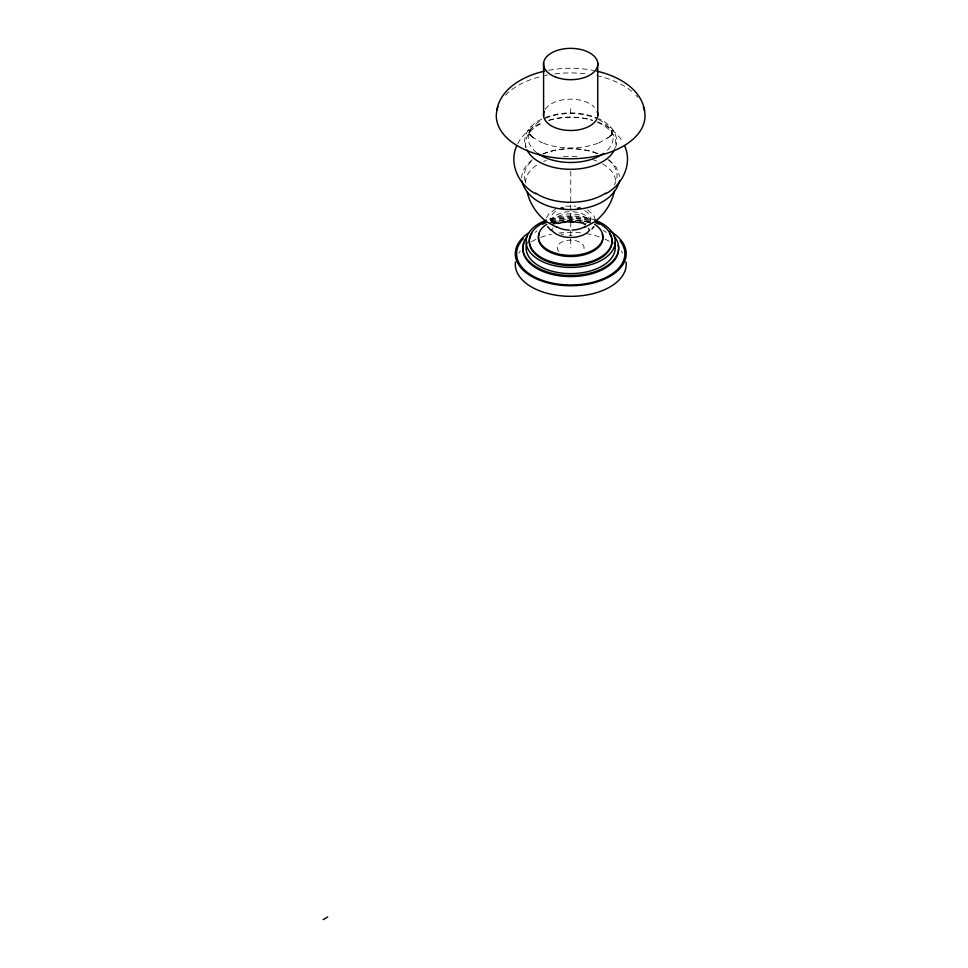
<?xml version="1.0" encoding="UTF-8"?>
<svg xmlns="http://www.w3.org/2000/svg" width="968" height="968" viewBox="0 0 968 968"><rect width="100%" height="100%" fill="white"/><g stroke="black" fill="none" stroke-linecap="round" stroke-linejoin="round"><path stroke-width="0.73" stroke-dasharray="4.84 3.63" d="M615.636 147.317C620.125 134.806 609.538 123.009 598.49 118.628M529.206 132.785L529.932 130.281L529.327 134.455L529.06 131.817L529.907 135.218L529.145 132.737L530.851 136.089L529.678 133.899L532.267 137.166L530.766 135.387L534.275 138.533L532.582 137.25L542.153 142.78L540.664 142.199C559.649 149.883 581.683 149.883 600.668 142.199L599.18 142.78L608.751 137.25L607.057 138.533L610.566 135.387L609.066 137.166L611.655 133.899L610.481 136.089L612.187 132.737L611.425 135.218L612.272 131.817L612.006 134.455L611.401 130.281L612.127 132.785M546.448 217.861L549.146 213.48L556.31 208.604M552.377 229.077L552.873 227.976M517.759 143.808C522.563 133.947 531.807 127.026 541.681 122.694M541.644 119.221C531.045 123.674 521.377 135.363 525.697 147.317M527.79 130.692L528.31 130.039M530.5 127.256L530.984 126.651M532.243 159.805C526.277 164.391 521.232 171.409 521.631 179.237M545.371 117.527C561.888 111.175 580.897 111.393 597.292 118.023M543.06 153.791C559.044 147.414 577.255 147.076 593.662 152.085M558.076 223.814C566.8 220.329 577.17 220.51 585.519 224.951L584.575 224.467L586.402 225.689M548.735 120.201C562.965 116.124 578.368 116.124 592.597 120.201M550.465 222.592C563.715 219.373 577.763 219.373 591.024 222.592M548.674 70.325C563.618 67.457 579.118 67.579 594.049 70.567M565.578 206.16L575.766 206.16M597.341 121.835C607.468 125.61 616.846 132.241 622.46 141.63M593.311 151.952L599.422 154.227M587.612 209.899L593.65 215.307L595.38 219.881M609.09 159.805L616.18 167.246L619.702 176.539M610.348 126.651L610.832 127.256M613.034 130.039L613.543 130.692M588.967 229.077L588.459 227.976L588.822 229.464M570.672 108.597L570.672 114.829M570.745 171.239L570.745 247.856M518.788 253.144A55.454 32.017 0 0 1 520.3 251.027M531.529 241.685A55.454 32.017 0 0 1 536.466 239.156M540.761 237.39A55.454 32.017 0 0 1 551.361 234.329M558.959 233.046A55.454 32.017 0 0 1 582.53 233.046M586.366 233.615A55.454 32.017 0 0 1 600.717 237.39M605.024 239.156A55.454 32.017 0 0 1 609.949 241.685M621.178 251.027A55.454 32.017 0 0 1 622.69 253.144M550.852 222.701A47.892 27.649 0 0 1 590.637 222.701M554.011 223.027A47.892 27.649 0 0 1 587.479 223.027M551.821 224.443A54.123 31.254 0 0 1 585.991 223.741M552.607 223.463A55.454 32.017 0 0 1 586.366 223.003M558.887 251.583A13.431 7.756 0 0 1 570.672 240.112A13.431 7.756 0 0 1 582.446 251.583M505.405 95.263A74.355 42.931 0 0 1 541.862 76.266M544.681 75.625A74.355 42.931 0 0 1 547.537 75.044M554.858 73.895A74.355 42.931 0 0 1 586.475 73.895M596.651 75.625A74.355 42.931 0 0 1 633.217 92.638M635.928 95.263A74.355 42.931 0 0 1 637.851 97.453M572.124 235.272A20.461 11.81 0 0 1 569.208 235.272M563.521 234.558A20.461 11.81 0 0 1 560.859 233.857M550.683 220.982A20.461 11.81 0 0 1 570.672 211.677A20.461 11.81 0 0 1 590.661 220.982M551.349 221.866A32.234 18.61 0 0 1 589.984 221.866M552.595 222.483A32.234 18.61 0 0 1 589.984 223.003M550.84 219.712A41.37 23.885 0 0 1 590.492 219.712M550.84 220.728A41.37 23.885 0 0 1 590.492 220.728M597.704 122.404A45.121 26.051 0 0 1 614.765 148.794M526.168 147.572A45.121 26.051 0 0 1 543.629 122.404M549.038 120.395A45.121 26.051 0 0 1 592.295 120.395M549.304 219.107A44.576 25.737 0 0 1 594.763 220.051M607.795 159.49A46.379 26.777 0 0 1 614.123 184.888M525.358 181.234A46.379 26.777 0 0 1 533.537 159.49M542.879 154.106A46.379 26.777 0 0 1 597.123 153.549M525.588 182.94A45.097 26.039 0 0 1 538.777 163.919M543.641 161.487A45.097 26.039 0 0 1 546.291 160.422M563.606 156.61A45.097 26.039 0 0 1 578.997 156.743M592.283 159.478A45.097 26.039 0 0 1 597.692 161.487M602.556 163.919A45.097 26.039 0 0 1 615.745 182.94M584.648 210.649A19.771 11.41 0 0 1 589.185 222.713M552.147 222.713A19.771 11.41 0 0 1 556.685 210.649M545.238 109.348A27.14 15.669 0 0 1 568.736 99.196A27.14 15.669 0 0 1 594.485 107.315M534.989 232.441A44.576 25.737 0 0 1 536.986 231.013M555.087 223.753A44.576 25.737 0 0 1 586.245 223.753M603.282 230.336A44.576 25.737 0 0 1 606.343 232.441M551.506 221.527A20.461 11.81 0 0 1 572.124 213.88A20.461 11.81 0 0 1 590.661 223.148M598.454 119.475A42.435 24.502 0 0 1 605.799 151.722M536.696 152.666A42.435 24.502 0 0 1 540.664 120.661M545.238 118.374A42.435 24.502 0 0 1 596.094 118.374"/><path stroke-width="1.45" d="M619.702 180.593C609.598 219.24 531.735 219.24 521.631 180.593M496.657 110.63C500.637 88.003 524.172 75.698 544.597 71.148M614.39 191.204C611.957 202.445 605.544 212.73 596.736 220.087M516.646 145.999C508.539 163.931 518.921 185.154 535.679 193.769M593.82 226.548L592.017 228.908M605.653 193.769C622.424 185.154 632.794 163.931 624.687 145.999M594.449 221.866L584.624 227.323M323.155 919.6L327.704 916.974M596.748 71.148C617.16 75.698 640.695 88.003 644.676 110.63M556.709 227.323L546.896 221.866M544.597 220.087C536.115 212.984 529.811 203.183 527.233 192.39M551.191 230.602L547.513 226.548M597.74 62.908L597.74 115.942M543.592 62.908L543.592 115.942M609.949 231.086A55.454 32.017 0 0 1 610.869 275.82A55.454 32.017 0 0 1 533.441 277.417A55.454 32.017 0 0 1 528.831 232.756M619.98 240.742A54.123 31.254 0 0 1 568.809 284.955A54.123 31.254 0 0 1 523.228 238.745M614.305 236.373A47.892 27.649 0 0 1 570.745 275.505A47.892 27.649 0 0 1 527.185 236.373M618.141 245.001A47.892 27.649 0 0 1 572.451 276.57A47.892 27.649 0 0 1 522.974 246.961M523.337 245.001A47.892 27.649 0 0 1 523.942 243.065M626.054 262.038A55.454 32.017 0 0 1 570.745 296.341A55.454 32.017 0 0 1 515.436 262.038M643.321 106.722A74.355 42.931 0 0 1 570.672 158.764A74.355 42.931 0 0 1 498.012 106.722M594.521 224.237A32.234 18.61 0 0 1 593.094 250.131A32.234 18.61 0 0 1 548.239 250.131A32.234 18.61 0 0 1 546.811 224.237M595.465 221.563A41.37 23.885 0 0 1 601.285 256.75A41.37 23.885 0 0 1 540.059 256.75A41.37 23.885 0 0 1 545.879 221.563M611.461 237.729A41.37 23.885 0 0 1 570.672 265.583A41.37 23.885 0 0 1 529.871 237.729M530.234 236.615A41.37 23.885 0 0 1 531.904 233.348M542.479 224.213A41.37 23.885 0 0 1 545.879 222.579M595.465 222.579A41.37 23.885 0 0 1 598.865 224.213M609.429 233.348A41.37 23.885 0 0 1 611.098 236.615M594.763 220.051A44.576 25.737 0 0 1 604.347 258.553A44.576 25.737 0 0 1 536.986 258.553A44.576 25.737 0 0 1 546.569 220.051M580.255 207.769A45.097 26.039 0 0 1 577.727 208.035M563.606 208.035A45.097 26.039 0 0 1 561.077 207.769M614.256 149.992A45.121 26.051 0 0 1 570.672 169.303A45.121 26.051 0 0 1 527.076 149.992M602.169 233.941A32.234 18.61 0 0 1 570.672 256.508A32.234 18.61 0 0 1 539.164 233.941M597.183 111.489A27.14 15.669 0 0 1 570.672 130.498A27.14 15.669 0 0 1 544.149 111.489M614.22 242.399A44.576 25.737 0 0 1 570.672 273.593A44.576 25.737 0 0 1 527.112 242.399M603.705 153.355A42.435 24.502 0 0 1 537.627 153.355M605.714 193.068A46.379 26.777 0 0 1 535.619 193.068M589.839 229.779A20.461 11.81 0 0 1 570.672 237.463A20.461 11.81 0 0 1 551.506 229.779M584.648 226.79A19.771 11.41 0 0 1 572.076 230.106M569.257 230.106A19.771 11.41 0 0 1 556.685 226.79M555.451 77.004A27.14 15.669 0 0 0 597.74 65.146A27.14 15.669 0 0 0 558.802 49.937A27.14 15.669 0 0 0 555.451 77.004"/></g></svg>
